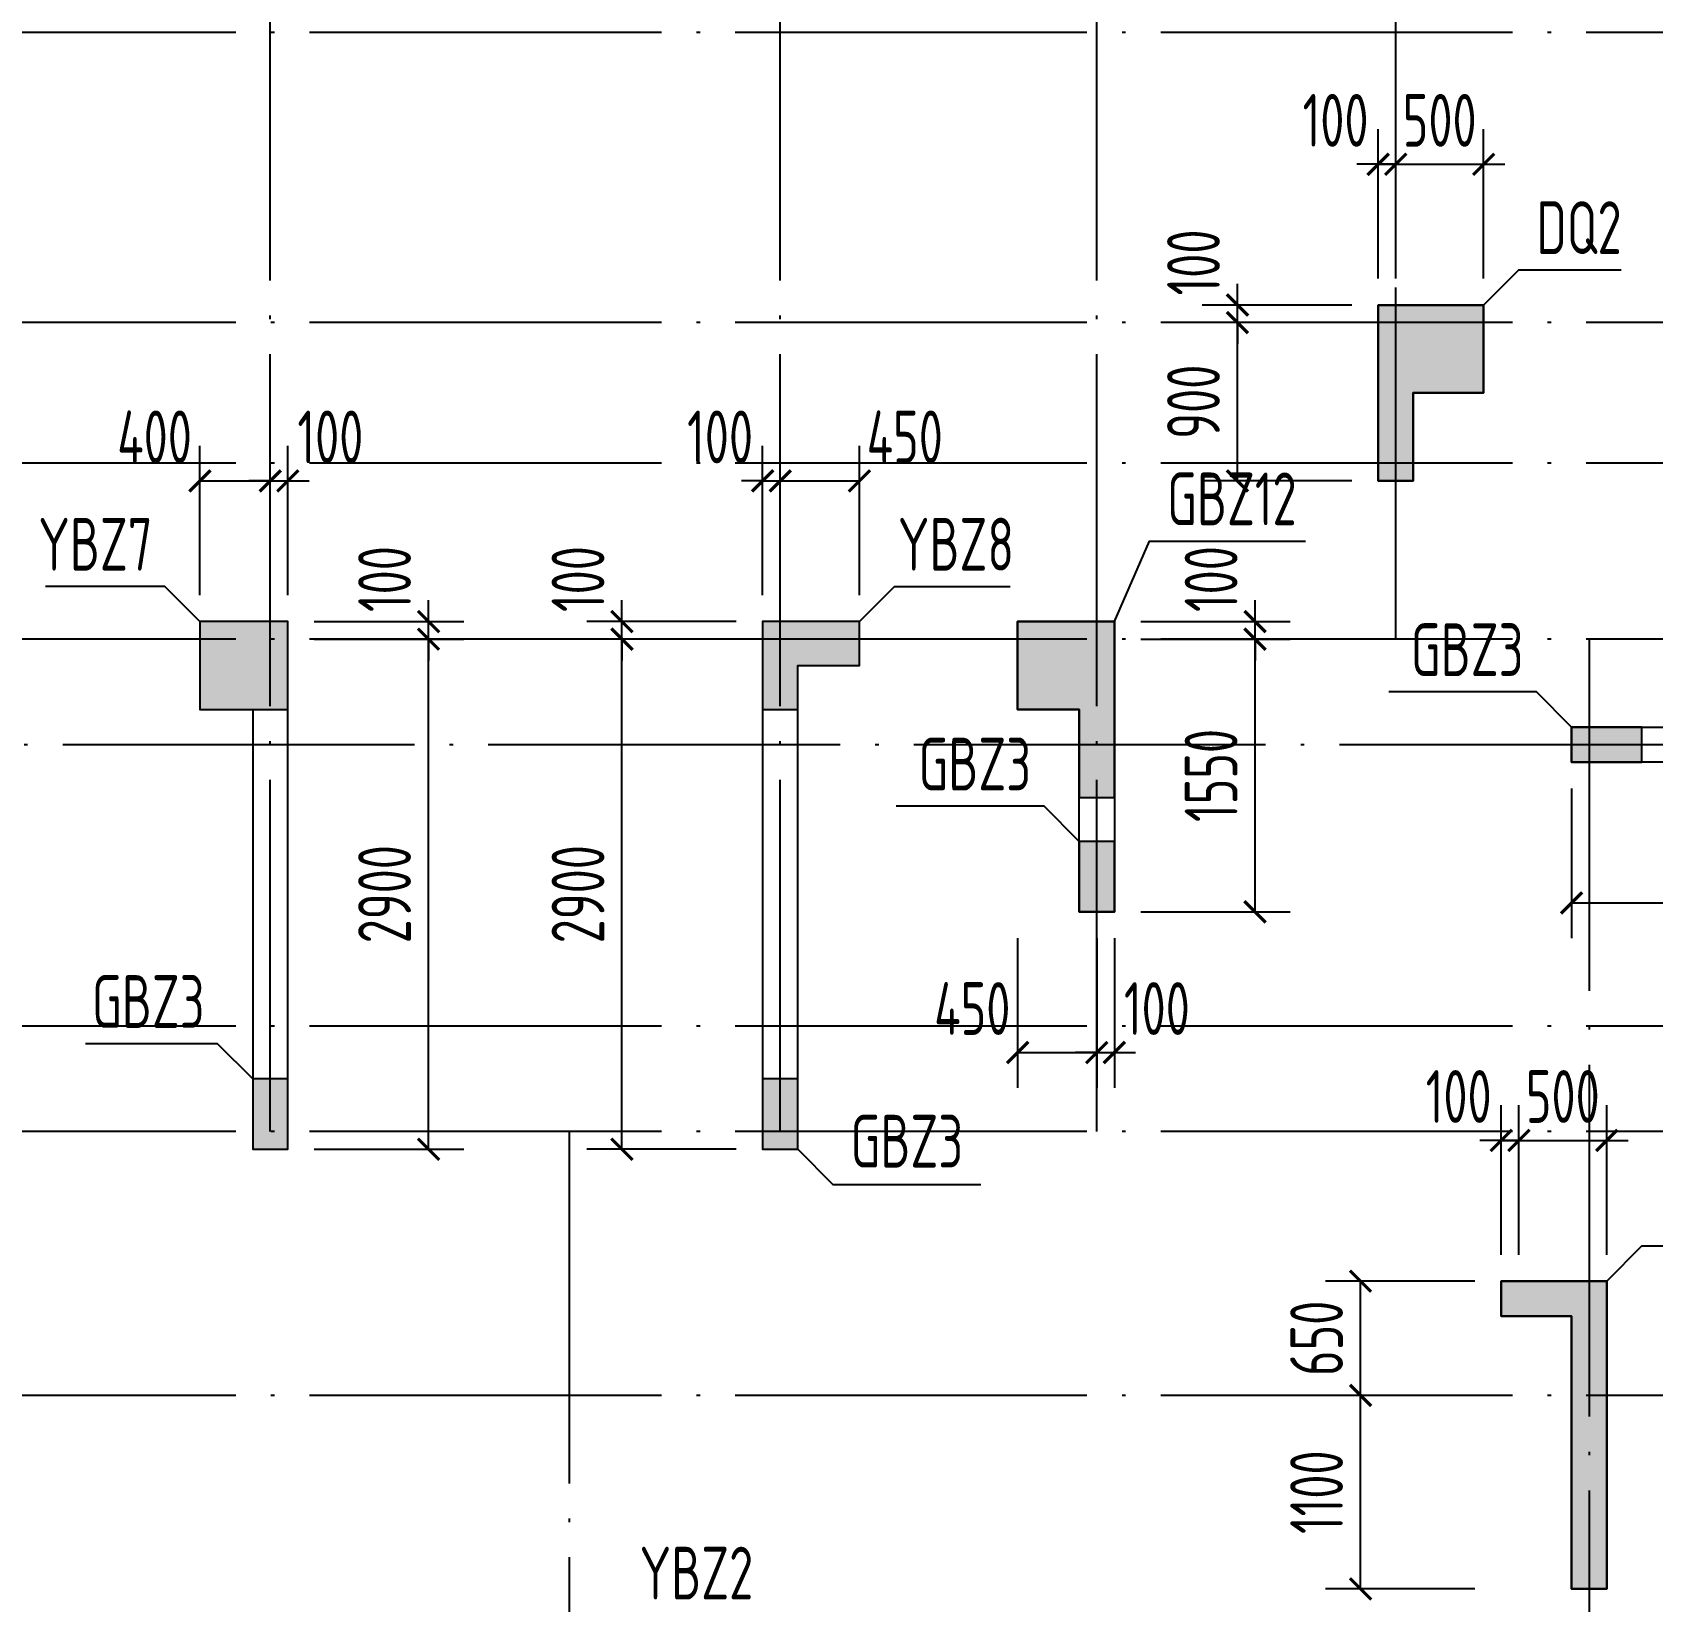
# Model space of a CAD drawing. Extents: x -668857 to 185752, y -270966 to 286822.
# Drawn here: x -292889 to -283676, y 206339 to 215261 of the extents above; entities that cross this region are included whole.
import ezdxf
from ezdxf.enums import TextEntityAlignment as Align

# ---------------------------------------------------------------- set-up
doc = ezdxf.new("R2010")
doc.units = 0
doc.header["$LTSCALE"] = 1000
doc.linetypes.add('DOTE', pattern=[2.42, 2, -0.2, 0.02, -0.2])
doc.layers.get('0').update_dxf_attribs({"linetype": 'CONTINUOUS'})
doc.layers.get('DEFPOINTS').update_dxf_attribs({"linetype": 'CONTINUOUS'})
for name, color, linetype in [('A-DOTE', 10, 'DOTE'), ('COLU_DE_TEXT', 7, 'CONTINUOUS'), ('LABEL', 1, 'CONTINUOUS'), ('S-Q墙实线', 6, 'CONTINUOUS'), ('S-Q墙标注', 3, 'CONTINUOUS'), ('S-X详图填充', 252, 'CONTINUOUS'), ('S-X详图实线', 4, 'CONTINUOUS')]:
    doc.layers.add(name, color=color, linetype=linetype)
doc.styles.add('TSSD_REIN', font='tssdeng.shx', dxfattribs={"width": 0.7, "height": 300, "bigfont": 'tssdchn.shx'})
doc.styles.add('结构文字', font='zstxt.shx', dxfattribs={"width": 0.7, "bigfont": 'zshz.shx'})
doc.dimstyles.new('STRUCK', dxfattribs={"dimtxt": 400, "dimasz": 121, "dimexe": 200, "dimexo": 150, "dimgap": 115, "dimtad": 1, "dimdec": 0, "dimdsep": 46, "dimtxsty": '结构文字', "dimblk": 'ARCHTICK', "dimcen": 400, "dimclrd": 3, "dimclre": 3, "dimclrt": 7, "dimadec": 0, "dimazin": 0, "dimtfac": 1, "dimtdec": 0, "dimtix": 1, "dimtmove": 2, "dimatfit": 3, "dimldrblk": '_DIMX', "dimfxl": 1, "dimtolj": 1, "dimtzin": 0, "dimarcsym": 0})

# ---------------------------------------------------------------- blocks, each defined once
blk = doc.blocks.new('_ArchTick')
at = {"color": 0, "linetype": 'ByBlock', "const_width": 0.15}
blk.add_lwpolyline([(-0.5, -0.5), (0.5, 0.5)], dxfattribs=at)
blk = doc.blocks.new('*D772')
at = {"layer": 'DEFPOINTS', "color": 0, "transparency": 16777216}
for p in [(-291436.7, 211810.6), (-290636.7, 211810.6), (-291436.7, 208910.6)]:
    blk.add_point(p, dxfattribs=at)
at = {"layer": 'S-Q墙标注', "color": 3, "lineweight": -2, "transparency": 16777216}
for p, q in [((-291286.7, 211810.6), (-290436.7, 211810.6)), ((-290636.7, 208910.6), (-290636.7, 211810.6)), ((-291286.7, 208910.6), (-290436.7, 208910.6))]:
    blk.add_line(p, q, dxfattribs=at)
at = {"layer": 'S-Q墙标注', "color": 3, "lineweight": -2, "transparency": 16777216, "xscale": 121, "yscale": 121, "zscale": 121}
for p, rotation in [((-290636.7, 211810.6), 90), ((-290636.7, 208910.6), 270)]:
    blk.add_blockref('_ArchTick', p, dxfattribs=dict(at, rotation=rotation))
at = {"layer": 'S-Q墙标注', "color": 7, "transparency": 16777216, "insert": (-290886.7, 210360.6), "char_height": 300, "attachment_point": 5, "rotation": 90, "style": 'TSSD_REIN'}
blk.add_mtext('\\A1;2900', dxfattribs=at)
blk = doc.blocks.new('_DIMX')
blk.add_line((-150, 0), (150, 0))
at = {"const_width": 50}
blk.add_lwpolyline([(-70, -70), (70, 70)], dxfattribs=at)
blk = doc.blocks.new('*D773')
at = {"layer": 'DEFPOINTS', "color": 0, "transparency": 16777216}
for p in [(-291436.7, 211910.6), (-290636.7, 211910.6), (-291436.7, 211810.6)]:
    blk.add_point(p, dxfattribs=at)
at = {"layer": 'S-Q墙标注', "color": 3, "lineweight": -2, "transparency": 16777216}
for p, q in [((-290636.7, 211910.6), (-290636.7, 212031.6)), ((-291286.7, 211910.6), (-290436.7, 211910.6)), ((-290636.7, 211810.6), (-290636.7, 211910.6)), ((-291286.7, 211810.6), (-290436.7, 211810.6)), ((-290636.7, 211810.6), (-290636.7, 211689.6))]:
    blk.add_line(p, q, dxfattribs=at)
at = {"layer": 'S-Q墙标注', "color": 3, "lineweight": -2, "transparency": 16777216, "xscale": 121, "yscale": 121, "zscale": 121}
for p, rotation in [((-290636.7, 211910.6), 270), ((-290636.7, 211810.6), 90)]:
    blk.add_blockref('_ArchTick', p, dxfattribs=dict(at, rotation=rotation))
at = {"layer": 'S-Q墙标注', "color": 7, "transparency": 16777216, "insert": (-290886.7, 212152.5), "char_height": 300, "attachment_point": 5, "rotation": 90, "style": 'TSSD_REIN'}
blk.add_mtext('\\A1;100', dxfattribs=at)
blk = doc.blocks.new('*D774')
at = {"layer": 'DEFPOINTS', "color": 0, "transparency": 16777216}
for p in [(-291536.7, 212710.6), (-291936.6, 211910.6), (-291536.7, 211910.6)]:
    blk.add_point(p, dxfattribs=at)
at = {"layer": 'S-Q墙标注', "color": 3, "lineweight": -2, "transparency": 16777216}
for p, q in [((-291936.6, 212060.6), (-291936.6, 212910.6)), ((-291536.7, 212060.6), (-291536.7, 212910.6)), ((-291936.6, 212710.6), (-291536.7, 212710.6))]:
    blk.add_line(p, q, dxfattribs=at)
at = {"layer": 'S-Q墙标注', "color": 3, "lineweight": -2, "transparency": 16777216, "xscale": 121, "yscale": 121, "zscale": 121, "rotation": 180}
blk.add_blockref('_ArchTick', (-291936.6, 212710.6), dxfattribs=at)
at = {"layer": 'S-Q墙标注', "color": 3, "lineweight": -2, "transparency": 16777216, "xscale": 121, "yscale": 121, "zscale": 121}
blk.add_blockref('_ArchTick', (-291536.7, 212710.6), dxfattribs=at)
at = {"layer": 'S-Q墙标注', "color": 7, "transparency": 16777216, "insert": (-292194.7, 212960.6), "char_height": 300, "attachment_point": 5, "style": 'TSSD_REIN'}
blk.add_mtext('\\A1;400', dxfattribs=at)
blk = doc.blocks.new('*D775')
at = {"layer": 'DEFPOINTS', "color": 0, "transparency": 16777216}
for p in [(-291436.7, 212710.6), (-291536.7, 211910.6), (-291436.7, 211910.6)]:
    blk.add_point(p, dxfattribs=at)
at = {"layer": 'S-Q墙标注', "color": 3, "lineweight": -2, "transparency": 16777216}
for p, q in [((-291536.7, 212060.6), (-291536.7, 212910.6)), ((-291436.7, 212060.6), (-291436.7, 212910.6)), ((-291536.7, 212710.6), (-291657.7, 212710.6)), ((-291536.7, 212710.6), (-291436.7, 212710.6)), ((-291436.7, 212710.6), (-291315.7, 212710.6))]:
    blk.add_line(p, q, dxfattribs=at)
at = {"layer": 'S-Q墙标注', "color": 3, "lineweight": -2, "transparency": 16777216, "xscale": 121, "yscale": 121, "zscale": 121}
blk.add_blockref('_ArchTick', (-291536.7, 212710.6), dxfattribs=at)
at = {"layer": 'S-Q墙标注', "color": 3, "lineweight": -2, "transparency": 16777216, "xscale": 121, "yscale": 121, "zscale": 121, "rotation": 180}
blk.add_blockref('_ArchTick', (-291436.7, 212710.6), dxfattribs=at)
at = {"layer": 'S-Q墙标注', "color": 7, "transparency": 16777216, "insert": (-291194.7, 212960.6), "char_height": 300, "attachment_point": 5, "style": 'TSSD_REIN'}
blk.add_mtext('\\A1;100', dxfattribs=at)
blk = doc.blocks.new('*D776')
at = {"layer": 'DEFPOINTS', "color": 0, "transparency": 16777216}
for p in [(-289536.7, 211810.6), (-288736.7, 211810.6), (-288736.7, 208910.6)]:
    blk.add_point(p, dxfattribs=at)
at = {"layer": 'S-Q墙标注', "color": 3, "lineweight": -2, "transparency": 16777216}
for p, q in [((-288886.7, 211810.6), (-289736.7, 211810.6)), ((-289536.7, 208910.6), (-289536.7, 211810.6)), ((-288886.7, 208910.6), (-289736.7, 208910.6))]:
    blk.add_line(p, q, dxfattribs=at)
at = {"layer": 'S-Q墙标注', "color": 3, "lineweight": -2, "transparency": 16777216, "xscale": 121, "yscale": 121, "zscale": 121}
for p, rotation in [((-289536.7, 211810.6), 90), ((-289536.7, 208910.6), 270)]:
    blk.add_blockref('_ArchTick', p, dxfattribs=dict(at, rotation=rotation))
at = {"layer": 'S-Q墙标注', "color": 7, "transparency": 16777216, "insert": (-289786.7, 210360.6), "char_height": 300, "attachment_point": 5, "rotation": 90, "style": 'TSSD_REIN'}
blk.add_mtext('\\A1;2900', dxfattribs=at)
blk = doc.blocks.new('*D777')
at = {"layer": 'DEFPOINTS', "color": 0, "transparency": 16777216}
for p in [(-289536.7, 211910.6), (-288736.7, 211910.6), (-288736.7, 211810.6)]:
    blk.add_point(p, dxfattribs=at)
at = {"layer": 'S-Q墙标注', "color": 3, "lineweight": -2, "transparency": 16777216}
for p, q in [((-289536.7, 211910.6), (-289536.7, 212031.6)), ((-288886.7, 211910.6), (-289736.7, 211910.6)), ((-289536.7, 211810.6), (-289536.7, 211910.6)), ((-288886.7, 211810.6), (-289736.7, 211810.6)), ((-289536.7, 211810.6), (-289536.7, 211689.6))]:
    blk.add_line(p, q, dxfattribs=at)
at = {"layer": 'S-Q墙标注', "color": 3, "lineweight": -2, "transparency": 16777216, "xscale": 121, "yscale": 121, "zscale": 121}
for p, rotation in [((-289536.7, 211910.6), 270), ((-289536.7, 211810.6), 90)]:
    blk.add_blockref('_ArchTick', p, dxfattribs=dict(at, rotation=rotation))
at = {"layer": 'S-Q墙标注', "color": 7, "transparency": 16777216, "insert": (-289786.7, 212152.5), "char_height": 300, "attachment_point": 5, "rotation": 90, "style": 'TSSD_REIN'}
blk.add_mtext('\\A1;100', dxfattribs=at)
blk = doc.blocks.new('*D778')
at = {"layer": 'DEFPOINTS', "color": 0, "transparency": 16777216}
for p in [(-288636.7, 212710.6), (-288736.7, 211910.6), (-288636.7, 211910.6)]:
    blk.add_point(p, dxfattribs=at)
at = {"layer": 'S-Q墙标注', "color": 3, "lineweight": -2, "transparency": 16777216}
for p, q in [((-288736.7, 212060.6), (-288736.7, 212910.6)), ((-288636.7, 212060.6), (-288636.7, 212910.6)), ((-288736.7, 212710.6), (-288857.7, 212710.6)), ((-288736.7, 212710.6), (-288636.7, 212710.6)), ((-288636.7, 212710.6), (-288515.7, 212710.6))]:
    blk.add_line(p, q, dxfattribs=at)
at = {"layer": 'S-Q墙标注', "color": 3, "lineweight": -2, "transparency": 16777216, "xscale": 121, "yscale": 121, "zscale": 121}
blk.add_blockref('_ArchTick', (-288736.7, 212710.6), dxfattribs=at)
at = {"layer": 'S-Q墙标注', "color": 3, "lineweight": -2, "transparency": 16777216, "xscale": 121, "yscale": 121, "zscale": 121, "rotation": 180}
blk.add_blockref('_ArchTick', (-288636.7, 212710.6), dxfattribs=at)
at = {"layer": 'S-Q墙标注', "color": 7, "transparency": 16777216, "insert": (-288978.6, 212960.6), "char_height": 300, "attachment_point": 5, "style": 'TSSD_REIN'}
blk.add_mtext('\\A1;100', dxfattribs=at)
blk = doc.blocks.new('*D779')
at = {"layer": 'DEFPOINTS', "color": 0, "transparency": 16777216}
for p in [(-288186.7, 212710.6), (-288636.7, 211910.6), (-288186.7, 211910.6)]:
    blk.add_point(p, dxfattribs=at)
at = {"layer": 'S-Q墙标注', "color": 3, "lineweight": -2, "transparency": 16777216}
for p, q in [((-288636.7, 212060.6), (-288636.7, 212910.6)), ((-288186.7, 212060.6), (-288186.7, 212910.6)), ((-288636.7, 212710.6), (-288186.7, 212710.6))]:
    blk.add_line(p, q, dxfattribs=at)
at = {"layer": 'S-Q墙标注', "color": 3, "lineweight": -2, "transparency": 16777216, "xscale": 121, "yscale": 121, "zscale": 121, "rotation": 180}
blk.add_blockref('_ArchTick', (-288636.7, 212710.6), dxfattribs=at)
at = {"layer": 'S-Q墙标注', "color": 3, "lineweight": -2, "transparency": 16777216, "xscale": 121, "yscale": 121, "zscale": 121}
blk.add_blockref('_ArchTick', (-288186.7, 212710.6), dxfattribs=at)
at = {"layer": 'S-Q墙标注', "color": 7, "transparency": 16777216, "insert": (-287928.6, 212960.6), "char_height": 300, "attachment_point": 5, "style": 'TSSD_REIN'}
blk.add_mtext('\\A1;450', dxfattribs=at)
blk = doc.blocks.new('*D780')
at = {"layer": 'DEFPOINTS', "color": 0, "transparency": 16777216}
for p in [(-286736.7, 211810.6), (-285936.7, 211810.6), (-286736.7, 210260.6)]:
    blk.add_point(p, dxfattribs=at)
at = {"layer": 'S-Q墙标注', "color": 3, "lineweight": -2, "transparency": 16777216}
for p, q in [((-286586.7, 211810.6), (-285736.7, 211810.6)), ((-285936.7, 210260.6), (-285936.7, 211810.6)), ((-286586.7, 210260.6), (-285736.7, 210260.6))]:
    blk.add_line(p, q, dxfattribs=at)
at = {"layer": 'S-Q墙标注', "color": 3, "lineweight": -2, "transparency": 16777216, "xscale": 121, "yscale": 121, "zscale": 121}
for p, rotation in [((-285936.7, 211810.6), 90), ((-285936.7, 210260.6), 270)]:
    blk.add_blockref('_ArchTick', p, dxfattribs=dict(at, rotation=rotation))
at = {"layer": 'S-Q墙标注', "color": 7, "transparency": 16777216, "insert": (-286186.7, 211035.6), "char_height": 300, "attachment_point": 5, "rotation": 90, "style": 'TSSD_REIN'}
blk.add_mtext('\\A1;1550', dxfattribs=at)
blk = doc.blocks.new('*D781')
at = {"layer": 'DEFPOINTS', "color": 0, "transparency": 16777216}
for p in [(-286736.7, 211910.6), (-285936.7, 211910.6), (-286736.7, 211810.6)]:
    blk.add_point(p, dxfattribs=at)
at = {"layer": 'S-Q墙标注', "color": 3, "lineweight": -2, "transparency": 16777216}
for p, q in [((-285936.7, 211910.6), (-285936.7, 212031.6)), ((-286586.7, 211910.6), (-285736.7, 211910.6)), ((-285936.7, 211810.6), (-285936.7, 211910.6)), ((-286586.7, 211810.6), (-285736.7, 211810.6)), ((-285936.7, 211810.6), (-285936.7, 211689.6))]:
    blk.add_line(p, q, dxfattribs=at)
at = {"layer": 'S-Q墙标注', "color": 3, "lineweight": -2, "transparency": 16777216, "xscale": 121, "yscale": 121, "zscale": 121}
for p, rotation in [((-285936.7, 211910.6), 270), ((-285936.7, 211810.6), 90)]:
    blk.add_blockref('_ArchTick', p, dxfattribs=dict(at, rotation=rotation))
at = {"layer": 'S-Q墙标注', "color": 7, "transparency": 16777216, "insert": (-286186.7, 212152.5), "char_height": 300, "attachment_point": 5, "rotation": 90, "style": 'TSSD_REIN'}
blk.add_mtext('\\A1;100', dxfattribs=at)
blk = doc.blocks.new('*D782')
at = {"layer": 'DEFPOINTS', "color": 0, "transparency": 16777216}
for p in [(-287286.6, 210260.6), (-286836.7, 210260.6), (-286836.7, 209460.6)]:
    blk.add_point(p, dxfattribs=at)
at = {"layer": 'S-Q墙标注', "color": 3, "lineweight": -2, "transparency": 16777216}
for p, q in [((-287286.6, 210110.6), (-287286.6, 209260.6)), ((-286836.7, 210110.6), (-286836.7, 209260.6)), ((-287286.6, 209460.6), (-286836.7, 209460.6))]:
    blk.add_line(p, q, dxfattribs=at)
at = {"layer": 'S-Q墙标注', "color": 3, "lineweight": -2, "transparency": 16777216, "xscale": 121, "yscale": 121, "zscale": 121, "rotation": 180}
blk.add_blockref('_ArchTick', (-287286.6, 209460.6), dxfattribs=at)
at = {"layer": 'S-Q墙标注', "color": 3, "lineweight": -2, "transparency": 16777216, "xscale": 121, "yscale": 121, "zscale": 121}
blk.add_blockref('_ArchTick', (-286836.7, 209460.6), dxfattribs=at)
at = {"layer": 'S-Q墙标注', "color": 7, "transparency": 16777216, "insert": (-287544.7, 209710.6), "char_height": 300, "attachment_point": 5, "style": 'TSSD_REIN'}
blk.add_mtext('\\A1;450', dxfattribs=at)
blk = doc.blocks.new('*D783')
at = {"layer": 'DEFPOINTS', "color": 0, "transparency": 16777216}
for p in [(-286836.7, 210260.6), (-286736.7, 210260.6), (-286736.7, 209460.6)]:
    blk.add_point(p, dxfattribs=at)
at = {"layer": 'S-Q墙标注', "color": 3, "lineweight": -2, "transparency": 16777216}
for p, q in [((-286836.7, 210110.6), (-286836.7, 209260.6)), ((-286736.7, 210110.6), (-286736.7, 209260.6)), ((-286836.7, 209460.6), (-286957.7, 209460.6)), ((-286836.7, 209460.6), (-286736.7, 209460.6)), ((-286736.7, 209460.6), (-286615.7, 209460.6))]:
    blk.add_line(p, q, dxfattribs=at)
at = {"layer": 'S-Q墙标注', "color": 3, "lineweight": -2, "transparency": 16777216, "xscale": 121, "yscale": 121, "zscale": 121}
blk.add_blockref('_ArchTick', (-286836.7, 209460.6), dxfattribs=at)
at = {"layer": 'S-Q墙标注', "color": 3, "lineweight": -2, "transparency": 16777216, "xscale": 121, "yscale": 121, "zscale": 121, "rotation": 180}
blk.add_blockref('_ArchTick', (-286736.7, 209460.6), dxfattribs=at)
at = {"layer": 'S-Q墙标注', "color": 7, "transparency": 16777216, "insert": (-286494.7, 209710.6), "char_height": 300, "attachment_point": 5, "style": 'TSSD_REIN'}
blk.add_mtext('\\A1;100', dxfattribs=at)
blk = doc.blocks.new('*D786')
at = {"layer": 'DEFPOINTS', "color": 0, "transparency": 16777216}
for p in [(-284136.7, 211110.9), (-282236.7, 211110.9), (-282236.7, 210310.9)]:
    blk.add_point(p, dxfattribs=at)
at = {"layer": 'S-Q墙标注', "color": 3, "lineweight": -2, "transparency": 16777216}
for p, q in [((-284136.7, 210960.9), (-284136.7, 210110.9)), ((-282236.7, 210960.9), (-282236.7, 210110.9)), ((-284136.7, 210310.9), (-282236.7, 210310.9))]:
    blk.add_line(p, q, dxfattribs=at)
at = {"layer": 'S-Q墙标注', "color": 3, "lineweight": -2, "transparency": 16777216, "xscale": 121, "yscale": 121, "zscale": 121, "rotation": 180}
blk.add_blockref('_ArchTick', (-284136.7, 210310.9), dxfattribs=at)
at = {"layer": 'S-Q墙标注', "color": 3, "lineweight": -2, "transparency": 16777216, "xscale": 121, "yscale": 121, "zscale": 121}
blk.add_blockref('_ArchTick', (-282236.7, 210310.9), dxfattribs=at)
at = {"layer": 'S-Q墙标注', "color": 7, "transparency": 16777216, "insert": (-283186.7, 210560.9), "char_height": 300, "attachment_point": 5, "style": 'TSSD_REIN'}
blk.add_mtext('\\A1;1900', dxfattribs=at)
blk = doc.blocks.new('*D788')
at = {"layer": 'DEFPOINTS', "color": 0, "transparency": 16777216}
for p in [(-286036.7, 213610.6), (-285236.7, 213610.6), (-285236.7, 212710.6)]:
    blk.add_point(p, dxfattribs=at)
at = {"layer": 'S-Q墙标注', "color": 3, "lineweight": -2, "transparency": 16777216}
for p, q in [((-285386.7, 213610.6), (-286236.7, 213610.6)), ((-286036.7, 212710.6), (-286036.7, 213610.6)), ((-285386.7, 212710.6), (-286236.7, 212710.6))]:
    blk.add_line(p, q, dxfattribs=at)
at = {"layer": 'S-Q墙标注', "color": 3, "lineweight": -2, "transparency": 16777216, "xscale": 121, "yscale": 121, "zscale": 121}
for p, rotation in [((-286036.7, 213610.6), 90), ((-286036.7, 212710.6), 270)]:
    blk.add_blockref('_ArchTick', p, dxfattribs=dict(at, rotation=rotation))
at = {"layer": 'S-Q墙标注', "color": 7, "transparency": 16777216, "insert": (-286286.7, 213160.6), "char_height": 300, "attachment_point": 5, "rotation": 90, "style": 'TSSD_REIN'}
blk.add_mtext('\\A1;900', dxfattribs=at)
blk = doc.blocks.new('*D789')
at = {"layer": 'DEFPOINTS', "color": 0, "transparency": 16777216}
for p in [(-286036.7, 213710.6), (-285236.7, 213710.6), (-285236.7, 213610.6)]:
    blk.add_point(p, dxfattribs=at)
at = {"layer": 'S-Q墙标注', "color": 3, "lineweight": -2, "transparency": 16777216}
for p, q in [((-286036.7, 213710.6), (-286036.7, 213831.6)), ((-285386.7, 213710.6), (-286236.7, 213710.6)), ((-286036.7, 213610.6), (-286036.7, 213710.6)), ((-285386.7, 213610.6), (-286236.7, 213610.6)), ((-286036.7, 213610.6), (-286036.7, 213489.6))]:
    blk.add_line(p, q, dxfattribs=at)
at = {"layer": 'S-Q墙标注', "color": 3, "lineweight": -2, "transparency": 16777216, "xscale": 121, "yscale": 121, "zscale": 121}
for p, rotation in [((-286036.7, 213710.6), 270), ((-286036.7, 213610.6), 90)]:
    blk.add_blockref('_ArchTick', p, dxfattribs=dict(at, rotation=rotation))
at = {"layer": 'S-Q墙标注', "color": 7, "transparency": 16777216, "insert": (-286286.7, 213952.5), "char_height": 300, "attachment_point": 5, "rotation": 90, "style": 'TSSD_REIN'}
blk.add_mtext('\\A1;100', dxfattribs=at)
blk = doc.blocks.new('*D790')
at = {"layer": 'DEFPOINTS', "color": 0, "transparency": 16777216}
for p in [(-285136.7, 214510.6), (-285236.7, 213710.6), (-285136.7, 213710.6)]:
    blk.add_point(p, dxfattribs=at)
at = {"layer": 'S-Q墙标注', "color": 3, "lineweight": -2, "transparency": 16777216}
for p, q in [((-285236.7, 213860.6), (-285236.7, 214710.6)), ((-285136.7, 213860.6), (-285136.7, 214710.6)), ((-285236.7, 214510.6), (-285357.7, 214510.6)), ((-285236.7, 214510.6), (-285136.7, 214510.6)), ((-285136.7, 214510.6), (-285015.7, 214510.6))]:
    blk.add_line(p, q, dxfattribs=at)
at = {"layer": 'S-Q墙标注', "color": 3, "lineweight": -2, "transparency": 16777216, "xscale": 121, "yscale": 121, "zscale": 121}
blk.add_blockref('_ArchTick', (-285236.7, 214510.6), dxfattribs=at)
at = {"layer": 'S-Q墙标注', "color": 3, "lineweight": -2, "transparency": 16777216, "xscale": 121, "yscale": 121, "zscale": 121, "rotation": 180}
blk.add_blockref('_ArchTick', (-285136.7, 214510.6), dxfattribs=at)
at = {"layer": 'S-Q墙标注', "color": 7, "transparency": 16777216, "insert": (-285478.6, 214760.6), "char_height": 300, "attachment_point": 5, "style": 'TSSD_REIN'}
blk.add_mtext('\\A1;100', dxfattribs=at)
blk = doc.blocks.new('*D791')
at = {"layer": 'DEFPOINTS', "color": 0, "transparency": 16777216}
for p in [(-284636.8, 214510.6), (-285136.7, 213710.6), (-284636.8, 213710.6)]:
    blk.add_point(p, dxfattribs=at)
at = {"layer": 'S-Q墙标注', "color": 3, "lineweight": -2, "transparency": 16777216}
for p, q in [((-285136.7, 213860.6), (-285136.7, 214710.6)), ((-284636.8, 213860.6), (-284636.8, 214710.6)), ((-285136.7, 214510.6), (-285257.7, 214510.6)), ((-285136.7, 214510.6), (-284636.8, 214510.6)), ((-284636.8, 214510.6), (-284515.8, 214510.6))]:
    blk.add_line(p, q, dxfattribs=at)
at = {"layer": 'S-Q墙标注', "color": 3, "lineweight": -2, "transparency": 16777216, "xscale": 121, "yscale": 121, "zscale": 121}
blk.add_blockref('_ArchTick', (-285136.7, 214510.6), dxfattribs=at)
at = {"layer": 'S-Q墙标注', "color": 3, "lineweight": -2, "transparency": 16777216, "xscale": 121, "yscale": 121, "zscale": 121, "rotation": 180}
blk.add_blockref('_ArchTick', (-284636.8, 214510.6), dxfattribs=at)
at = {"layer": 'S-Q墙标注', "color": 7, "transparency": 16777216, "insert": (-284886.7, 214760.6), "char_height": 300, "attachment_point": 5, "style": 'TSSD_REIN'}
blk.add_mtext('\\A1;500', dxfattribs=at)
blk = doc.blocks.new('*D807')
at = {"layer": 'DEFPOINTS', "color": 0, "transparency": 16777216}
for p in [(-285336.7, 207510.6), (-284536.7, 207510.6), (-284536.6, 206410.6)]:
    blk.add_point(p, dxfattribs=at)
at = {"layer": 'S-Q墙标注', "color": 3, "lineweight": -2, "transparency": 16777216}
for p, q in [((-284686.7, 207510.6), (-285536.7, 207510.6)), ((-285336.7, 206410.6), (-285336.7, 207510.6)), ((-284686.6, 206410.6), (-285536.7, 206410.6))]:
    blk.add_line(p, q, dxfattribs=at)
at = {"layer": 'S-Q墙标注', "color": 3, "lineweight": -2, "transparency": 16777216, "xscale": 121, "yscale": 121, "zscale": 121}
for p, rotation in [((-285336.7, 207510.6), 90), ((-285336.7, 206410.6), 270)]:
    blk.add_blockref('_ArchTick', p, dxfattribs=dict(at, rotation=rotation))
at = {"layer": 'S-Q墙标注', "color": 7, "transparency": 16777216, "insert": (-285586.7, 206960.6), "char_height": 300, "attachment_point": 5, "rotation": 90, "style": 'TSSD_REIN'}
blk.add_mtext('\\A1;1100', dxfattribs=at)
blk = doc.blocks.new('*D808')
at = {"layer": 'DEFPOINTS', "color": 0, "transparency": 16777216}
for p in [(-285336.7, 208160.6), (-284536.7, 208160.6), (-284536.7, 207510.6)]:
    blk.add_point(p, dxfattribs=at)
at = {"layer": 'S-Q墙标注', "color": 3, "lineweight": -2, "transparency": 16777216}
for p, q in [((-284686.7, 208160.6), (-285536.7, 208160.6)), ((-285336.7, 207510.6), (-285336.7, 208160.6)), ((-284686.7, 207510.6), (-285536.7, 207510.6))]:
    blk.add_line(p, q, dxfattribs=at)
at = {"layer": 'S-Q墙标注', "color": 3, "lineweight": -2, "transparency": 16777216, "xscale": 121, "yscale": 121, "zscale": 121}
for p, rotation in [((-285336.7, 208160.6), 90), ((-285336.7, 207510.6), 270)]:
    blk.add_blockref('_ArchTick', p, dxfattribs=dict(at, rotation=rotation))
at = {"layer": 'S-Q墙标注', "color": 7, "transparency": 16777216, "insert": (-285586.7, 207835.6), "char_height": 300, "attachment_point": 5, "rotation": 90, "style": 'TSSD_REIN'}
blk.add_mtext('\\A1;650', dxfattribs=at)
blk = doc.blocks.new('*D809')
at = {"layer": 'DEFPOINTS', "color": 0, "transparency": 16777216}
for p in [(-284436.6, 208960.6), (-284536.6, 208160.6), (-284436.6, 208160.6)]:
    blk.add_point(p, dxfattribs=at)
at = {"layer": 'S-Q墙标注', "color": 3, "lineweight": -2, "transparency": 16777216}
for p, q in [((-284536.6, 208310.6), (-284536.6, 209160.6)), ((-284436.6, 208310.6), (-284436.6, 209160.6)), ((-284536.6, 208960.6), (-284657.6, 208960.6)), ((-284536.6, 208960.6), (-284436.6, 208960.6)), ((-284436.6, 208960.6), (-284315.6, 208960.6))]:
    blk.add_line(p, q, dxfattribs=at)
at = {"layer": 'S-Q墙标注', "color": 3, "lineweight": -2, "transparency": 16777216, "xscale": 121, "yscale": 121, "zscale": 121}
blk.add_blockref('_ArchTick', (-284536.6, 208960.6), dxfattribs=at)
at = {"layer": 'S-Q墙标注', "color": 3, "lineweight": -2, "transparency": 16777216, "xscale": 121, "yscale": 121, "zscale": 121, "rotation": 180}
blk.add_blockref('_ArchTick', (-284436.6, 208960.6), dxfattribs=at)
at = {"layer": 'S-Q墙标注', "color": 7, "transparency": 16777216, "insert": (-284778.5, 209210.6), "char_height": 300, "attachment_point": 5, "style": 'TSSD_REIN'}
blk.add_mtext('\\A1;100', dxfattribs=at)
blk = doc.blocks.new('*D810')
at = {"layer": 'DEFPOINTS', "color": 0, "transparency": 16777216}
for p in [(-283936.7, 208960.6), (-284436.6, 208160.6), (-283936.7, 208160.6)]:
    blk.add_point(p, dxfattribs=at)
at = {"layer": 'S-Q墙标注', "color": 3, "lineweight": -2, "transparency": 16777216}
for p, q in [((-284436.6, 208310.6), (-284436.6, 209160.6)), ((-283936.7, 208310.6), (-283936.7, 209160.6)), ((-284436.6, 208960.6), (-284557.6, 208960.6)), ((-284436.6, 208960.6), (-283936.7, 208960.6)), ((-283936.7, 208960.6), (-283815.7, 208960.6))]:
    blk.add_line(p, q, dxfattribs=at)
at = {"layer": 'S-Q墙标注', "color": 3, "lineweight": -2, "transparency": 16777216, "xscale": 121, "yscale": 121, "zscale": 121}
blk.add_blockref('_ArchTick', (-284436.6, 208960.6), dxfattribs=at)
at = {"layer": 'S-Q墙标注', "color": 3, "lineweight": -2, "transparency": 16777216, "xscale": 121, "yscale": 121, "zscale": 121, "rotation": 180}
blk.add_blockref('_ArchTick', (-283936.7, 208960.6), dxfattribs=at)
at = {"layer": 'S-Q墙标注', "color": 7, "transparency": 16777216, "insert": (-284186.6, 209210.6), "char_height": 300, "attachment_point": 5, "style": 'TSSD_REIN'}
blk.add_mtext('\\A1;500', dxfattribs=at)
blk = doc.blocks.new('20210825.02044469')
at = {"layer": 'A-DOTE'}
for p, q in [((31400, 12700), (31400, 23738.1)), ((34300, 12700), (34300, 23738.1)), ((36100, 12700), (36100, 23738.1)), ((37800, 15500), (37800, 23738.1)), ((57823.9, 18950), (3600, 18950)), ((57823.9, 17300), (3600, 17300)), ((57823.9, 16500), (3600, 16500)), ((57823.9, 15500), (3600, 15500)), ((38900.2, 15500), (38900, 5400)), ((3600, 14900.3), (57823.9, 14900.3)), ((57823.9, 13300), (3600, 13300)), ((57823.9, 12700), (3600, 12700)), ((33100, 12700), (33100, 5400)), ((57823.9, 11200), (3600, 11200))]:
    blk.add_line(p, q, dxfattribs=at)

msp = doc.modelspace()

# ---------------------------------------------------------------- hatches: boundary and pattern name
at = {"layer": 'S-X详图填充'}
h = msp.add_hatch(color=256, dxfattribs=at)
h.dxf.hatch_style = 1
h.paths.add_polyline_path([(-285036.68, 213210.63), (-284636.68, 213210.63), (-284636.68, 213710.58), (-285236.68, 213710.63), (-285236.68, 212710.58), (-285036.68, 212710.58)])
h = msp.add_hatch(color=256, dxfattribs=at)
h.dxf.hatch_style = 1
h.paths.add_polyline_path([(-291636.67, 211410.58), (-291436.67, 211410.58), (-291436.67, 211910.58), (-291936.58, 211910.58), (-291936.67, 211410.58)])
h = msp.add_hatch(color=256, dxfattribs=at)
h.dxf.hatch_style = 1
h.paths.add_polyline_path([(-288736.68, 211410.58), (-288536.68, 211410.58), (-288536.68, 211660.58), (-288186.68, 211660.58), (-288186.68, 211910.58), (-288736.68, 211910.58)])
h = msp.add_hatch(color=256, dxfattribs=at)
h.dxf.hatch_style = 1
h.paths.add_polyline_path([(-286936.68, 210910.58), (-286736.68, 210910.58), (-286736.67, 211910.58), (-287286.59, 211910.58), (-287286.64, 211410.58), (-286936.72, 211410.58)])
h = msp.add_hatch(color=256, dxfattribs=at)
h.dxf.hatch_style = 1
h.paths.add_polyline_path([(-283736.68, 211110.85), (-283736.68, 211310.85), (-284136.68, 211310.85), (-284136.68, 211110.85)])
h = msp.add_hatch(color=256, dxfattribs=at)
h.dxf.hatch_style = 1
h.paths.add_polyline_path([(-286736.68, 210660.58), (-286936.68, 210660.58), (-286936.68, 210260.58), (-286736.68, 210260.58)])
h = msp.add_hatch(color=256, dxfattribs=at)
h.dxf.hatch_style = 1
h.paths.add_polyline_path([(-291436.67, 209310.59), (-291636.67, 209310.59), (-291636.67, 208910.59), (-291436.67, 208910.59)])
h = msp.add_hatch(color=256, dxfattribs=at)
h.dxf.hatch_style = 1
h.paths.add_polyline_path([(-288536.68, 209310.59), (-288736.68, 209310.59), (-288736.68, 208910.59), (-288536.68, 208910.59)])
h = msp.add_hatch(color=256, dxfattribs=at)
h.dxf.hatch_style = 1
h.paths.add_polyline_path([(-284536.59, 208160.57), (-283936.68, 208160.57), (-283936.58, 206410.57), (-284136.58, 206410.57), (-284136.68, 207960.57), (-284536.68, 207960.57)])

# ---------------------------------------------------------------- linework, layer by layer
at = {"layer": 'LABEL'}
for points in [[(-284636.68, 213710.58), (-284436.68, 213910.58), (-283853.75, 213910.58)], [(-286736.68, 211910.58), (-286536.68, 212368.51), (-285649.58, 212368.51)], [(-291936.58, 211910.58), (-292136.58, 212110.58), (-292815.27, 212110.58)], [(-288186.68, 211910.58), (-287986.68, 212110.58), (-287328.98, 212110.58)], [(-284136.68, 211310.85), (-284336.68, 211510.85), (-285176.68, 211510.85)], [(-286936.68, 210660.58), (-287136.68, 210860.58), (-287976.68, 210860.58)], [(-291636.67, 209310.59), (-291836.67, 209510.59), (-292587.83, 209510.59)], [(-288536.68, 208910.59), (-288336.68, 208710.59), (-287496.68, 208710.59)], [(-283936.67, 208160.59), (-283736.67, 208360.59), (-283015.85, 208360.59)]]:
    msp.add_lwpolyline(points, dxfattribs=at)
at = {"layer": 'S-Q墙实线', "color": 6}
for points in [[(-285236.68, 213710.58), (-284636.68, 213710.58), (-284636.68, 213210.58), (-285036.68, 213210.58), (-285036.68, 212710.58), (-285236.68, 212710.58)], [(-291636.68, 208910.58), (-291436.68, 208910.58), (-291436.68, 211910.58), (-291936.68, 211910.58), (-291936.68, 211410.58), (-291636.68, 211410.58)], [(-288736.68, 211910.58), (-288736.68, 208910.58), (-288536.68, 208910.58), (-288536.68, 211660.58), (-288186.68, 211660.58), (-288186.68, 211910.58)], [(-286936.68, 210260.58), (-286936.68, 211410.58), (-287286.68, 211410.58), (-287286.68, 211910.58), (-286736.68, 211910.58), (-286736.68, 210260.58)], [(-282136.68, 211610.58), (-282136.68, 211110.58), (-284136.68, 211110.58), (-284136.68, 211310.58), (-282336.68, 211310.58), (-282336.68, 211610.58)]]:
    msp.add_lwpolyline(points, close=True, dxfattribs=at)
msp.add_lwpolyline([(-284136.68, 208160.57), (-284536.68, 208160.57), (-284536.68, 207960.57), (-284136.68, 207960.57), (-284136.68, 206410.57), (-283936.68, 206410.57), (-283936.68, 208160.57), (-284136.68, 208160.57)], dxfattribs=at)
at = {"layer": 'S-X详图实线'}
for points in [[(-285036.68, 213210.63), (-284636.68, 213210.63), (-284636.68, 213710.58), (-285236.68, 213710.63), (-285236.68, 212710.58), (-285036.68, 212710.58), (-285036.68, 213210.63)], [(-291636.67, 211410.58), (-291436.67, 211410.58), (-291436.67, 211910.58), (-291936.58, 211910.58), (-291936.67, 211410.58), (-291636.67, 211410.58)], [(-288736.68, 211410.58), (-288536.68, 211410.58), (-288536.68, 211660.58), (-288186.68, 211660.58), (-288186.68, 211910.58), (-288736.68, 211910.58), (-288736.68, 211410.58)], [(-286936.67, 210910.58), (-286736.67, 210910.58), (-286736.67, 211910.58), (-287286.59, 211910.58), (-287286.64, 211410.58), (-286936.72, 211410.58), (-286936.67, 210910.58)], [(-283736.68, 211110.85), (-283736.68, 211310.85), (-284136.68, 211310.85), (-284136.68, 211110.85), (-283736.68, 211110.85)], [(-286736.68, 210660.58), (-286936.68, 210660.58), (-286936.68, 210260.58), (-286736.68, 210260.58), (-286736.68, 210660.58)], [(-291436.67, 209310.59), (-291636.67, 209310.59), (-291636.67, 208910.59), (-291436.67, 208910.59), (-291436.67, 209310.59)], [(-288536.68, 209310.59), (-288736.68, 209310.59), (-288736.68, 208910.59), (-288536.68, 208910.59), (-288536.68, 209310.59)]]:
    msp.add_lwpolyline(points, close=True, dxfattribs=at)
msp.add_lwpolyline([(-284536.59, 208160.57), (-283936.68, 208160.57), (-283936.58, 206410.57), (-284136.58, 206410.57), (-284136.68, 207960.57), (-284536.68, 207960.57), (-284536.59, 208160.57)], dxfattribs=at)

# ---------------------------------------------------------------- block references
at = {"layer": 'A-DOTE'}
msp.add_blockref('20210825.02044469', (-322936.68, 196310.57), dxfattribs=at)

# ---------------------------------------------------------------- texts
at = {"layer": 'COLU_DE_TEXT', "style": 'TSSD_REIN', "width": 0.7}
for s, p in [('DQ2', (-284336.68, 213910.58)), ('GBZ12', (-286436.68, 212368.51)), ('YBZ7', (-292856.18, 212110.58)), ('YBZ8', (-287967.93, 212110.58)), ('GBZ3', (-285050.52, 211510.85)), ('GBZ3', (-287850.52, 210860.58)), ('GBZ3', (-292550.51, 209510.59)), ('GBZ3', (-288236.68, 208716.37)), ('YBZ2', (-289436.67, 206260.58))]:
    msp.add_text(s, height=300, dxfattribs=at).set_placement(p, align=Align.BOTTOM_LEFT)

# ---------------------------------------------------------------- dimensions: what is measured, and where the dimension line sits
at = {"layer": 'S-Q墙标注'}
for base, p1, p2, picture, middle in [((-285136.68, 214510.58), (-285236.68, 213710.58), (-285136.68, 213710.58), '*D790', (-285478.6, 214760.58)), ((-291536.68, 212710.58), (-291936.58, 211910.58), (-291536.68, 211910.58), '*D774', (-292194.66, 212960.58)), ((-291436.67, 212710.58), (-291536.68, 211910.58), (-291436.67, 211910.58), '*D775', (-291194.75, 212960.58)), ((-288636.68, 212710.58), (-288736.67, 211910.58), (-288636.68, 211910.58), '*D778', (-288978.59, 212960.58)), ((-288186.67, 212710.58), (-288636.68, 211910.58), (-288186.67, 211910.58), '*D779', (-287928.59, 212960.58)), ((-286836.67, 209460.58), (-287286.58, 210260.58), (-286836.67, 210260.58), '*D782', (-287544.66, 209710.58)), ((-286736.66, 209460.58), (-286836.67, 210260.58), (-286736.66, 210260.58), '*D783', (-286494.74, 209710.58)), ((-284436.58, 208960.59), (-284536.58, 208160.59), (-284436.58, 208160.59), '*D809', (-284778.51, 209210.59))]:
    dim = msp.add_linear_dim(base=base, p1=p1, p2=p2, dimstyle='STRUCK', override={"dimtxt": 300, "dimgap": 100, "dimtxsty": 'TSSD_REIN'}, dxfattribs=at)
    dim.commit()
    dim.dimension.update_dxf_attribs({"geometry": picture, "text_midpoint": middle, "dimtype": 160})
for base, p1, p2, picture, middle in [((-284636.76, 214510.58), (-285136.68, 213710.58), (-284636.76, 213710.58), '*D791', (-284886.72, 214760.58)), ((-282236.68, 210310.85), (-284136.68, 211110.85), (-282236.68, 211110.85), '*D786', (-283186.68, 210560.85)), ((-283936.67, 208960.59), (-284436.58, 208160.59), (-283936.67, 208160.59), '*D810', (-284186.63, 209210.59))]:
    dim = msp.add_linear_dim(base=base, p1=p1, p2=p2, dimstyle='STRUCK', override={"dimtxt": 300, "dimgap": 100, "dimtxsty": 'TSSD_REIN'}, dxfattribs=at)
    dim.commit()
    dim.dimension.update_dxf_attribs({"geometry": picture, "text_midpoint": middle})
for base, p1, p2, picture, middle in [((-286036.68, 213710.58), (-285236.68, 213610.58), (-285236.68, 213710.58), '*D789', (-286286.68, 213952.51)), ((-290636.67, 211910.58), (-291436.67, 211810.58), (-291436.67, 211910.58), '*D773', (-290886.67, 212152.51)), ((-289536.67, 211910.58), (-288736.67, 211810.58), (-288736.67, 211910.58), '*D777', (-289786.67, 212152.51)), ((-285936.67, 211910.58), (-286736.67, 211810.58), (-286736.67, 211910.58), '*D781', (-286186.67, 212152.51))]:
    dim = msp.add_linear_dim(base=base, p1=p1, p2=p2, angle=90, dimstyle='STRUCK', override={"dimtxt": 300, "dimgap": 100, "dimtxsty": 'TSSD_REIN'}, dxfattribs=at)
    dim.commit()
    dim.dimension.update_dxf_attribs({"geometry": picture, "text_midpoint": middle, "dimtype": 160})
for base, p1, p2, picture, middle in [((-286036.68, 213610.58), (-285236.68, 212710.58), (-285236.68, 213610.58), '*D788', (-286286.68, 213160.58)), ((-290636.67, 211810.58), (-291436.67, 208910.59), (-291436.67, 211810.58), '*D772', (-290886.67, 210360.59)), ((-289536.67, 211810.58), (-288736.67, 208910.59), (-288736.67, 211810.58), '*D776', (-289786.67, 210360.59)), ((-285936.67, 211810.58), (-286736.68, 210260.58), (-286736.67, 211810.58), '*D780', (-286186.67, 211035.58)), ((-285336.7, 208160.59), (-284536.7, 207510.58), (-284536.7, 208160.59), '*D808', (-285586.7, 207835.59)), ((-285336.7, 207510.58), (-284536.58, 206410.57), (-284536.7, 207510.58), '*D807', (-285586.7, 206960.58))]:
    dim = msp.add_linear_dim(base=base, p1=p1, p2=p2, angle=90, dimstyle='STRUCK', override={"dimtxt": 300, "dimgap": 100, "dimtxsty": 'TSSD_REIN'}, dxfattribs=at)
    dim.commit()
    dim.dimension.update_dxf_attribs({"geometry": picture, "text_midpoint": middle})

doc.saveas('drawing.dxf')
